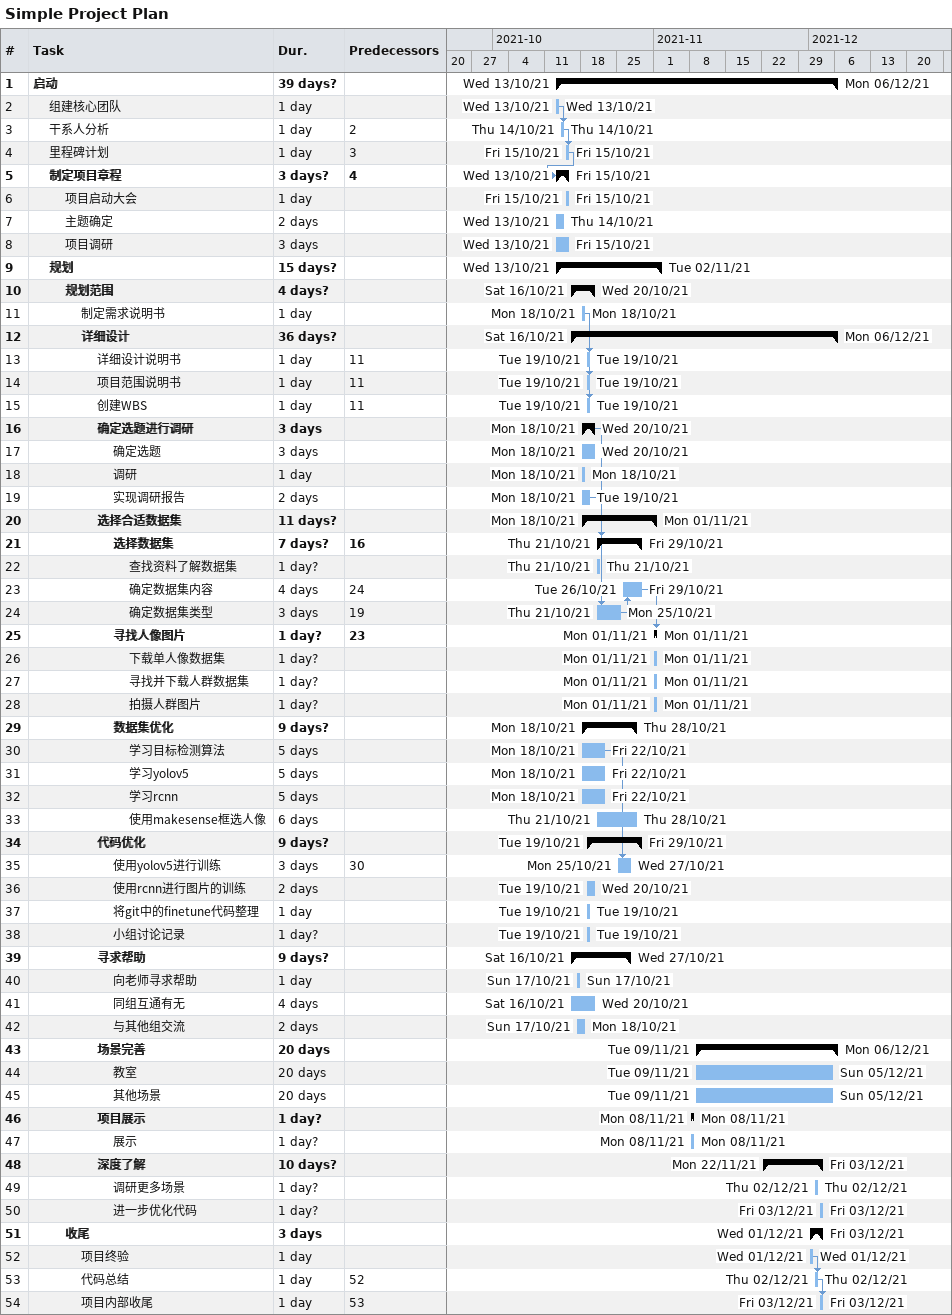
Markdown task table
Simple Project Plan

| ID | Level | Task | Duration | Start | Finish | Predecessors |
|---|---|---|---|---|---|---|
| 1 | 1 | **启动** | 39d? | 2021-10-13 | 2021-12-06 |  |
| 2 | 2 | 组建核心团队 | 1d | 2021-10-13 | 2021-10-13 |  |
| 3 | 2 | 干系人分析 | 1d | 2021-10-14 | 2021-10-14 | 2 |
| 4 | 2 | 里程碑计划 | 1d | 2021-10-15 | 2021-10-15 | 3 |
| 5 | 2 | **制定项目章程** | 3d? | 2021-10-13 | 2021-10-15 | 4 |
| 6 | 3 | 项目启动大会 | 1d | 2021-10-15 | 2021-10-15 |  |
| 7 | 3 | 主题确定 | 2d | 2021-10-13 | 2021-10-14 |  |
| 8 | 3 | 项目调研 | 3d | 2021-10-13 | 2021-10-15 |  |
| 9 | 2 | **规划** | 15d? | 2021-10-13 | 2021-11-02 |  |
| 10 | 3 | **规划范围** | 4d? | 2021-10-16 | 2021-10-20 |  |
| 11 | 4 | 制定需求说明书 | 1d | 2021-10-18 | 2021-10-18 |  |
| 12 | 4 | **详细设计** | 36d? | 2021-10-16 | 2021-12-06 |  |
| 13 | 5 | 详细设计说明书 | 1d | 2021-10-19 | 2021-10-19 | 11 |
| 14 | 5 | 项目范围说明书 | 1d | 2021-10-19 | 2021-10-19 | 11 |
| 15 | 5 | 创建WBS | 1d | 2021-10-19 | 2021-10-19 | 11 |
| 16 | 5 | **确定选题进行调研** | 3d | 2021-10-18 | 2021-10-20 |  |
| 17 | 6 | 确定选题 | 3d | 2021-10-18 | 2021-10-20 |  |
| 18 | 6 | 调研 | 1d | 2021-10-18 | 2021-10-18 |  |
| 19 | 6 | 实现调研报告 | 2d | 2021-10-18 | 2021-10-19 |  |
| 20 | 5 | **选择合适数据集** | 11d? | 2021-10-18 | 2021-11-01 |  |
| 21 | 6 | **选择数据集** | 7d? | 2021-10-21 | 2021-10-29 | 16 |
| 22 | 7 | 查找资料了解数据集 | 1d? | 2021-10-21 | 2021-10-21 |  |
| 23 | 7 | 确定数据集内容 | 4d | 2021-10-26 | 2021-10-29 | 24 |
| 24 | 7 | 确定数据集类型 | 3d | 2021-10-21 | 2021-10-25 | 19 |
| 25 | 6 | **寻找人像图片** | 1d? | 2021-11-01 | 2021-11-01 | 23 |
| 26 | 7 | 下载单人像数据集 | 1d? | 2021-11-01 | 2021-11-01 |  |
| 27 | 7 | 寻找并下载人群数据集 | 1d? | 2021-11-01 | 2021-11-01 |  |
| 28 | 7 | 拍摄人群图片 | 1d? | 2021-11-01 | 2021-11-01 |  |
| 29 | 6 | **数据集优化** | 9d? | 2021-10-18 | 2021-10-28 |  |
| 30 | 7 | 学习目标检测算法 | 5d | 2021-10-18 | 2021-10-22 |  |
| 31 | 7 | 学习yolov5 | 5d | 2021-10-18 | 2021-10-22 |  |
| 32 | 7 | 学习rcnn | 5d | 2021-10-18 | 2021-10-22 |  |
| 33 | 7 | 使用makesense框选人像 | 6d | 2021-10-21 | 2021-10-28 |  |
| 34 | 5 | **代码优化** | 9d? | 2021-10-19 | 2021-10-29 |  |
| 35 | 6 | 使用yolov5进行训练 | 3d | 2021-10-25 | 2021-10-27 | 30 |
| 36 | 6 | 使用rcnn进行图片的训练 | 2d | 2021-10-19 | 2021-10-20 |  |
| 37 | 6 | 将git中的finetune代码整理 | 1d | 2021-10-19 | 2021-10-19 |  |
| 38 | 6 | 小组讨论记录 | 1d? | 2021-10-19 | 2021-10-19 |  |
| 39 | 5 | **寻求帮助** | 9d? | 2021-10-16 | 2021-10-27 |  |
| 40 | 6 | 向老师寻求帮助 | 1d | 2021-10-17 | 2021-10-17 |  |
| 41 | 6 | 同组互通有无 | 4d | 2021-10-16 | 2021-10-20 |  |
| 42 | 6 | 与其他组交流 | 2d | 2021-10-17 | 2021-10-18 |  |
| 43 | 5 | **场景完善** | 20d | 2021-11-09 | 2021-12-06 |  |
| 44 | 6 | 教室 | 20d | 2021-11-09 | 2021-12-05 |  |
| 45 | 6 | 其他场景 | 20d | 2021-11-09 | 2021-12-05 |  |
| 46 | 5 | **项目展示** | 1d? | 2021-11-08 | 2021-11-08 |  |
| 47 | 6 | 展示 | 1d? | 2021-11-08 | 2021-11-08 |  |
| 48 | 5 | **深度了解** | 10d? | 2021-11-22 | 2021-12-03 |  |
| 49 | 6 | 调研更多场景 | 1d? | 2021-12-02 | 2021-12-02 |  |
| 50 | 6 | 进一步优化代码 | 1d? | 2021-12-03 | 2021-12-03 |  |
| 51 | 3 | **收尾** | 3d | 2021-12-01 | 2021-12-03 |  |
| 52 | 4 | 项目终验 | 1d | 2021-12-01 | 2021-12-01 |  |
| 53 | 4 | 代码总结 | 1d | 2021-12-02 | 2021-12-02 | 52 |
| 54 | 4 | 项目内部收尾 | 1d | 2021-12-03 | 2021-12-03 | 53 |
